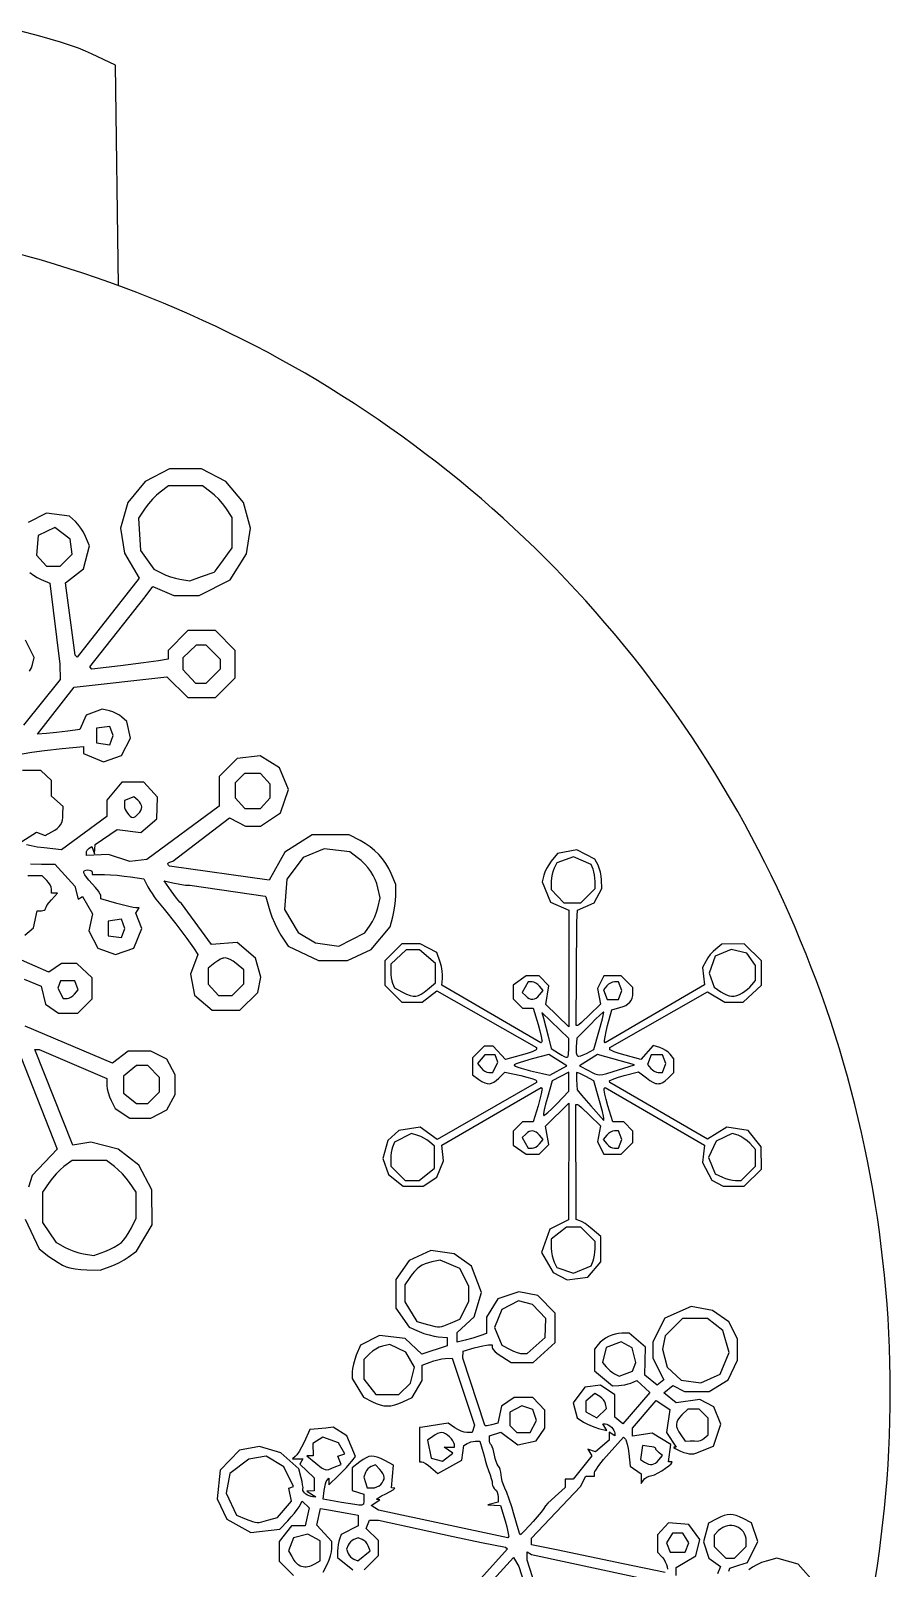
# Model space of a CAD drawing. Extents: x 0.12 to 3.38, y 0.25 to 4.33.
# Drawn here: x 2.189 to 3.375, y 1.636 to 3.756 of the extents above; entities that cross this region are included whole.
import ezdxf

# ---------------------------------------------------------------- set-up
doc = ezdxf.new("R2010")
doc.units = 0
doc.layers.add('LAYER_1', color=18, linetype='CONTINUOUS')

msp = doc.modelspace()

# ---------------------------------------------------------------- linework, layer by layer
at = {"layer": 'LAYER_1'}
for points in [[(2.3099, 3.4044), (2.3056, 3.7087), (2.2724, 3.7247), (2.2644, 3.7282), (2.2543, 3.7321), (2.2295, 3.7406), (2.2013, 3.749), (2.173, 3.7563)], [(2.1767, 2.759), (2.1899, 2.7613), (2.2077, 2.7637), (2.2322, 2.7663), (2.2614, 2.769), (2.2614, 2.7595), (2.2889, 2.748), (2.314, 2.7568), (2.3263, 2.7807), (2.3213, 2.8034), (2.3145, 2.8096), (2.3111, 2.8122), (2.3067, 2.8147), (2.302, 2.8168), (2.2975, 2.8183), (2.2872, 2.8208), (2.2653, 2.8125), (2.2562, 2.7925), (2.2396, 2.7902), (2.2243, 2.7884), (2.2105, 2.7871), (2.198, 2.7861), (2.2486, 2.8511), (2.3766, 2.8654), (2.4056, 2.8365), (2.4435, 2.8365), (2.4708, 2.8639), (2.4708, 2.9017), (2.4435, 2.9291), (2.4056, 2.9291), (2.3782, 2.9017), (2.3782, 2.8897), (2.3651, 2.8875), (2.3443, 2.8845), (2.3126, 2.8805), (2.2731, 2.8757), (2.2702, 2.8788), (2.3467, 2.9755), (2.3569, 2.9896), (2.386, 2.9775), (2.4209, 2.9775), (2.4637, 2.9988), (2.4866, 3.0349), (2.4919, 3.0704), (2.4821, 3.1055), (2.458, 3.1348), (2.4245, 3.152), (2.3802, 3.152), (2.3467, 3.1348), (2.3226, 3.1055), (2.3127, 3.0702), (2.3182, 3.0359), (2.3384, 3.0014), (2.2525, 2.8924), (2.2498, 2.8951), (2.2367, 2.995), (2.2612, 3.0142), (2.2697, 3.0457), (2.2641, 3.0589), (2.2612, 3.0646), (2.2577, 3.0704), (2.2538, 3.0756), (2.2502, 3.0795), (2.2419, 3.0869), (2.2103, 3.0911), (2.185, 3.078)], [(2.1873, 3.0092), (2.1922, 3.0055), (2.1976, 3.0021), (2.2029, 2.9994), (2.2149, 2.9943), (2.2287, 2.8828), (2.2291, 2.8617), (2.1788, 2.7985)], [(2.1869, 2.873), (2.1895, 2.8778), (2.1911, 2.8823), (2.1935, 2.892), (2.1812, 2.9159)], [(2.1764, 2.6379), (2.1965, 2.6511), (2.2084, 2.6465), (2.2178, 2.6515), (2.2219, 2.6538), (2.2252, 2.6561), (2.2279, 2.6586), (2.2299, 2.6612), (2.2314, 2.6641), (2.2324, 2.6674), (2.2329, 2.6713), (2.2331, 2.6757), (2.2332, 2.6862), (2.2171, 2.7008), (2.2171, 2.7224), (2.2023, 2.7358), (2.1772, 2.7358)], [(2.1882, 2.6071), (2.2034, 2.6069), (2.222, 2.6069), (2.2496, 2.5767), (2.2542, 2.5586), (2.2599, 2.5621), (2.274, 2.5382), (2.2689, 2.5148), (2.2813, 2.4909), (2.3057, 2.4824), (2.3307, 2.4911), (2.3419, 2.5179), (2.3338, 2.5391), (2.3384, 2.5464), (2.3337, 2.5464), (2.3302, 2.5469), (2.3241, 2.5483), (2.3073, 2.5528), (2.2855, 2.5591), (2.2855, 2.5631), (2.2853, 2.5641), (2.2846, 2.5656), (2.282, 2.5696), (2.2782, 2.5746), (2.2735, 2.5799), (2.269, 2.5848), (2.2656, 2.5889), (2.2633, 2.5922), (2.2621, 2.5948), (2.2618, 2.5958), (2.2619, 2.5966), (2.2622, 2.5973), (2.2627, 2.5979), (2.2646, 2.5986), (2.2674, 2.5988), (2.2698, 2.5986), (2.2717, 2.5979), (2.273, 2.597), (2.2733, 2.5964), (2.2735, 2.5958), (2.2735, 2.5928), (2.2906, 2.5925), (2.2987, 2.5922), (2.3081, 2.5915), (2.3177, 2.5905), (2.3262, 2.5893), (2.3448, 2.5864), (2.3504, 2.5756), (2.353, 2.5709), (2.356, 2.5662), (2.3589, 2.5619), (2.3614, 2.5586), (2.3727, 2.5447), (2.3887, 2.5243), (2.4039, 2.5042), (2.4132, 2.4914), (2.4191, 2.4824), (2.4093, 2.4551), (2.4147, 2.4261), (2.4392, 2.4054), (2.4774, 2.4054), (2.5021, 2.4297), (2.5062, 2.4508), (2.4988, 2.4774), (2.4734, 2.4988), (2.438, 2.496), (2.3965, 2.5525), (2.3942, 2.5545), (2.3898, 2.5599), (2.3823, 2.5702), (2.3728, 2.5839), (2.3845, 2.5811), (2.3946, 2.5791), (2.4024, 2.578), (2.4084, 2.5777), (2.5123, 2.5628), (2.513, 2.5616), (2.515, 2.5555), (2.5188, 2.5424), (2.5215, 2.5342), (2.5253, 2.5251), (2.5296, 2.5163), (2.5339, 2.5089), (2.5439, 2.4935), (2.5857, 2.474), (2.6259, 2.4741), (2.6587, 2.489), (2.6845, 2.5203), (2.6884, 2.5344), (2.69, 2.541), (2.6912, 2.5488), (2.6921, 2.5567), (2.6924, 2.5637), (2.6924, 2.5789), (2.6861, 2.5939), (2.6828, 2.6009), (2.6788, 2.6076), (2.6742, 2.614), (2.6689, 2.6201), (2.6632, 2.6257), (2.6569, 2.6308), (2.6503, 2.6354), (2.6432, 2.6395), (2.6283, 2.6471), (2.5772, 2.6471), (2.5395, 2.6233), (2.5179, 2.5847), (2.3802, 2.6042), (2.3782, 2.6061), (2.3777, 2.6069), (2.378, 2.6079), (2.3789, 2.6088), (2.3804, 2.6095), (2.3846, 2.611), (2.463, 2.6707), (2.4849, 2.6593), (2.5059, 2.6592), (2.5333, 2.6776), (2.5444, 2.7096), (2.5318, 2.7396), (2.5051, 2.7563), (2.4736, 2.7525), (2.4487, 2.7276), (2.4487, 2.687), (2.349, 2.6131), (2.3254, 2.6104), (2.2957, 2.6202), (2.2654, 2.619), (2.2654, 2.6228), (2.2657, 2.6244), (2.2665, 2.6261), (2.2677, 2.6276), (2.2691, 2.6288), (2.2728, 2.6311), (2.2768, 2.621), (2.2775, 2.634), (2.3077, 2.6548), (2.3405, 2.6503), (2.3628, 2.6695), (2.3637, 2.6993), (2.3446, 2.7197), (2.3145, 2.7197), (2.2936, 2.6949), (2.2936, 2.6726), (2.2312, 2.6265), (2.207, 2.6292), (2.1974, 2.6305), (2.189, 2.632), (2.1828, 2.6335)], [(2.1805, 2.509), (2.1924, 2.5188), (2.1976, 2.5424), (2.2033, 2.5424), (2.2055, 2.5427), (2.2073, 2.5434), (2.2086, 2.5444), (2.2089, 2.545), (2.209, 2.5457), (2.2097, 2.5476), (2.2114, 2.5506), (2.214, 2.5541), (2.2172, 2.5578), (2.2254, 2.5666), (2.2171, 2.5666), (2.2171, 2.5723), (2.2166, 2.5751), (2.2152, 2.5783), (2.2132, 2.5815), (2.2107, 2.5844), (2.2044, 2.5908), (2.1848, 2.5908)], [(2.1793, 2.4484), (2.2028, 2.4385), (2.2091, 2.4139), (2.2269, 2.4014), (2.2537, 2.4014), (2.2735, 2.4212), (2.2735, 2.4501), (2.2521, 2.4699), (2.2309, 2.4699), (2.2137, 2.4578), (2.1375, 2.491)], [(2.1809, 2.1174), (2.2001, 2.0762), (2.2137, 2.0658), (2.2198, 2.0614), (2.2263, 2.0573), (2.2324, 2.0538), (2.2373, 2.0514), (2.2426, 2.0499), (2.2498, 2.0485), (2.2578, 2.0476), (2.2658, 2.0472), (2.2843, 2.0469), (2.298, 2.0517), (2.3043, 2.0541), (2.3111, 2.0574), (2.3177, 2.0611), (2.3232, 2.0647), (2.3347, 2.0731), (2.356, 2.1094), (2.3557, 2.1577), (2.338, 2.1915), (2.3091, 2.2135), (2.2714, 2.2232), (2.2467, 2.2193), (2.1944, 2.3511), (2.2, 2.3511), (2.2936, 2.311), (2.2936, 2.3016), (2.2941, 2.2971), (2.2953, 2.2917), (2.2972, 2.2861), (2.2994, 2.281), (2.3053, 2.2697), (2.3255, 2.2564), (2.3544, 2.2564), (2.3765, 2.2678), (2.3879, 2.2891), (2.3879, 2.3164), (2.3765, 2.3377), (2.3544, 2.3491), (2.3229, 2.3491), (2.3016, 2.3323), (2.1807, 2.3833)], [(2.1748, 2.3409), (2.2252, 2.2137), (2.1907, 2.1776), (2.1857, 2.1611)], [(3.0643, 1.6296), (3.0064, 1.6419), (2.9143, 1.6612), (2.88, 1.6682), (2.88, 1.6771), (2.9473, 1.7483), (2.9549, 1.7625), (2.9667, 1.7625), (2.9668, 1.7675), (2.9673, 1.769), (2.9685, 1.7712), (2.9728, 1.7775), (2.9792, 1.7855), (2.9869, 1.7944), (3.0068, 1.8163), (3.0094, 1.8137), (3.01, 1.8129), (3.0106, 1.8114), (3.0118, 1.8068), (3.013, 1.8008), (3.014, 1.7939), (3.016, 1.7767), (3.0311, 1.7661), (3.0312, 1.7524), (3.0344, 1.7574), (3.0362, 1.7594), (3.039, 1.7612), (3.0422, 1.7627), (3.0457, 1.7635), (3.0495, 1.7647), (3.0544, 1.7671), (3.0597, 1.7702), (3.0649, 1.7736), (3.0693, 1.7769), (3.0725, 1.7798), (3.0734, 1.781), (3.0738, 1.7819), (3.0735, 1.7824), (3.0726, 1.7826), (3.0688, 1.7826), (3.0722, 1.8064), (3.0462, 1.8222), (3.019, 1.8178), (3.0191, 1.829), (3.0518, 1.8671), (3.0706, 1.8548), (3.0663, 1.8231), (3.0796, 1.8028), (3.0765, 1.8026), (3.0761, 1.8025), (3.0763, 1.8022), (3.0779, 1.801), (3.081, 1.7994), (3.0855, 1.7974), (3.0902, 1.7955), (3.094, 1.7942), (3.0974, 1.7934), (3.1006, 1.7933), (3.104, 1.7937), (3.1078, 1.7948), (3.1183, 1.7989), (3.131, 1.8042), (3.141, 1.8346), (3.1313, 1.8581), (3.1121, 1.8683), (3.0794, 1.864), (3.0625, 1.8776), (3.0749, 1.8879), (3.091, 1.8793), (3.1248, 1.8793), (3.1511, 1.8956), (3.164, 1.9228), (3.164, 1.9522), (3.1521, 1.9754), (3.1295, 1.9914), (3.1004, 1.9969), (3.0638, 1.9807), (3.0472, 1.9481), (3.0472, 1.9253), (3.0624, 1.8956), (3.0533, 1.8881), (3.0363, 1.9018), (3.0372, 1.9404), (3.0145, 1.9599), (3.0044, 1.9599), (2.9999, 1.9596), (2.9953, 1.9587), (2.9908, 1.9573), (2.9863, 1.9554), (2.9821, 1.9531), (2.9782, 1.9504), (2.9747, 1.9474), (2.9718, 1.9441), (2.9669, 1.9377), (2.9667, 1.9082), (2.9914, 1.8874), (3.0002, 1.8877), (3.0042, 1.888), (3.0087, 1.8888), (3.0132, 1.8899), (3.017, 1.8912), (3.0251, 1.8945), (3.0429, 1.8782), (3.0059, 1.8349), (2.9949, 1.844), (2.9949, 1.8751), (2.9752, 1.888), (2.9534, 1.8854), (2.9374, 1.8639), (2.9426, 1.8432), (2.9516, 1.8373), (2.956, 1.8349), (2.9614, 1.8324), (2.967, 1.8302), (2.9723, 1.8286), (2.984, 1.8258), (2.9783, 1.835), (2.9817, 1.835), (2.9836, 1.8346), (2.9857, 1.8336), (2.9878, 1.832), (2.99, 1.8301), (2.9919, 1.828), (2.9934, 1.8258), (2.9945, 1.8237), (2.9949, 1.8219), (2.9949, 1.8184), (2.9868, 1.8234), (2.9868, 1.8123), (2.9683, 1.7962), (2.9575, 1.7998), (2.9631, 1.7908), (2.9371, 1.7585), (2.9264, 1.7585), (2.9264, 1.7472), (2.9123, 1.7347), (2.9068, 1.7297), (2.9023, 1.7253), (2.8993, 1.722), (2.8982, 1.7202), (2.8968, 1.7179), (2.8932, 1.7132), (2.8821, 1.7002), (2.8706, 1.6876), (2.8665, 1.6835), (2.8652, 1.6823), (2.8644, 1.6819), (2.864, 1.6825), (2.8634, 1.6841), (2.8614, 1.6899), (2.8558, 1.709), (2.8525, 1.7203), (2.8491, 1.731), (2.8458, 1.7401), (2.8431, 1.7462), (2.8411, 1.7508), (2.8394, 1.7559), (2.8382, 1.7607), (2.8378, 1.7647), (2.8375, 1.7682), (2.8366, 1.7717), (2.8354, 1.7747), (2.834, 1.7768), (2.8324, 1.7791), (2.8309, 1.7827), (2.8296, 1.787), (2.8288, 1.7915), (2.828, 1.796), (2.8269, 1.8001), (2.8257, 1.8033), (2.8245, 1.8053), (2.8234, 1.8068), (2.8225, 1.8088), (2.8219, 1.811), (2.8216, 1.8132), (2.8216, 1.8183), (2.8375, 1.8234), (2.861, 1.806), (2.8861, 1.8115), (2.8982, 1.8287), (2.8982, 1.8536), (2.8817, 1.8713), (2.8557, 1.8713), (2.8384, 1.8592), (2.8333, 1.8358), (2.8246, 1.8336), (2.8184, 1.8322), (2.8165, 1.832), (2.8157, 1.8321), (2.8155, 1.833), (2.7852, 1.9256), (2.7854, 1.9353), (2.8005, 1.9395), (2.8126, 1.9425), (2.8175, 1.9434), (2.8206, 1.9437), (2.8257, 1.9438), (2.8257, 1.9397), (2.8259, 1.9387), (2.8267, 1.9375), (2.8295, 1.9344), (2.8337, 1.931), (2.8388, 1.9276), (2.8518, 1.9196), (2.8822, 1.9196), (2.9123, 1.9472), (2.9123, 1.9875), (2.8887, 2.0121), (2.8624, 2.0171), (2.8331, 2.0074), (2.8176, 1.982), (2.8176, 1.9597), (2.8085, 1.9563), (2.7989, 1.9532), (2.7884, 1.9503), (2.7773, 1.9476), (2.7773, 1.9607), (2.8007, 1.9825), (2.8107, 2.016), (2.7968, 2.0524), (2.7729, 2.0695), (2.7408, 2.0738), (2.7108, 2.0602), (2.6927, 2.0339), (2.6927, 1.9946), (2.7108, 1.9683), (2.7249, 1.9622), (2.7314, 1.9597), (2.7385, 1.9576), (2.7453, 1.9559), (2.7511, 1.955), (2.7632, 1.9538), (2.7632, 1.9424), (2.7283, 1.9308), (2.7054, 1.9527), (2.6699, 1.9567), (2.6438, 1.9432), (2.638, 1.9295), (2.6358, 1.9235), (2.634, 1.9172), (2.6328, 1.9113), (2.6323, 1.9066), (2.6323, 1.8974), (2.6481, 1.8716), (2.6601, 1.8654), (2.6656, 1.8628), (2.6708, 1.861), (2.6759, 1.8599), (2.6808, 1.8595), (2.6858, 1.8598), (2.691, 1.8609), (2.6965, 1.8627), (2.7024, 1.8653), (2.7152, 1.8714), (2.729, 1.8947), (2.729, 1.9158), (2.7401, 1.92), (2.7451, 1.9217), (2.7507, 1.9232), (2.7562, 1.9244), (2.7608, 1.925), (2.7705, 1.9256), (2.8013, 1.833), (2.7977, 1.8229), (2.7904, 1.8229), (2.7869, 1.8234), (2.7826, 1.8248), (2.7781, 1.8269), (2.7739, 1.8294), (2.7647, 1.8358), (2.7499, 1.8334), (2.73, 1.8303), (2.725, 1.8296), (2.725, 1.7826), (2.7284, 1.7826), (2.7304, 1.782), (2.7335, 1.7803), (2.7372, 1.7777), (2.741, 1.7746), (2.7503, 1.7666), (2.7834, 1.7848), (2.7862, 1.8048), (2.7908, 1.8077), (2.7931, 1.8089), (2.796, 1.8099), (2.7991, 1.8105), (2.8021, 1.8108), (2.8087, 1.8108), (2.8119, 1.7998), (2.8144, 1.7907), (2.8158, 1.7846), (2.8175, 1.7785), (2.821, 1.7693), (2.8228, 1.7644), (2.8243, 1.7596), (2.8253, 1.7554), (2.8257, 1.7524), (2.826, 1.75), (2.8268, 1.7478), (2.8281, 1.7458), (2.8297, 1.7444), (2.8313, 1.7428), (2.8325, 1.7404), (2.8334, 1.7375), (2.8337, 1.7344), (2.8337, 1.7268), (2.8196, 1.7231), (2.8371, 1.7222), (2.8433, 1.7012), (2.8456, 1.693), (2.8473, 1.686), (2.8482, 1.6811), (2.8483, 1.6796), (2.8482, 1.6789), (2.8469, 1.6776), (2.6687, 1.7156), (2.6585, 1.7222), (2.6706, 1.7301), (2.6665, 1.7305), (2.6661, 1.7308), (2.6663, 1.7313), (2.6684, 1.733), (2.6727, 1.7356), (2.6786, 1.7385), (2.6846, 1.7415), (2.6888, 1.744), (2.6909, 1.7456), (2.6911, 1.7461), (2.6906, 1.7463), (2.6865, 1.7464), (2.6895, 1.778), (2.6772, 1.7843), (2.6716, 1.7871), (2.6668, 1.789), (2.6626, 1.79), (2.6588, 1.7902), (2.6551, 1.7896), (2.6514, 1.7881), (2.6474, 1.7856), (2.6429, 1.7823), (2.6323, 1.774), (2.6323, 1.7429), (2.6484, 1.7378), (2.6484, 1.73), (2.6484, 1.727), (2.6481, 1.7248), (2.6478, 1.724), (2.6472, 1.7234), (2.6463, 1.723), (2.6451, 1.7228), (2.6416, 1.7228), (2.6361, 1.7235), (2.6177, 1.7266), (2.5923, 1.7311), (2.5937, 1.7429), (2.5944, 1.7477), (2.5954, 1.752), (2.5965, 1.7554), (2.5976, 1.7573), (2.6001, 1.7598), (2.6001, 1.7508), (2.6134, 1.7637), (2.6243, 1.7748), (2.6288, 1.7797), (2.6317, 1.7833), (2.6367, 1.79), (2.6249, 1.8183), (2.6061, 1.8302), (2.5961, 1.8291), (2.5799, 1.8274), (2.5739, 1.8269), (2.5659, 1.8098), (2.5625, 1.8029), (2.5591, 1.7969), (2.556, 1.7922), (2.5538, 1.7897), (2.5497, 1.7868), (2.5643, 1.7867), (2.5598, 1.7794), (2.5798, 1.7605), (2.5799, 1.7424), (2.5699, 1.7422), (2.582, 1.7344), (2.5779, 1.7344), (2.5755, 1.7347), (2.573, 1.7355), (2.5706, 1.7366), (2.5684, 1.7381), (2.5665, 1.7397), (2.5651, 1.7414), (2.5643, 1.7431), (2.5643, 1.7447), (2.5644, 1.7471), (2.5639, 1.7509), (2.5631, 1.7555), (2.5619, 1.7605), (2.5586, 1.7726), (2.534, 1.7949), (2.5042, 1.8038), (2.4767, 1.7987), (2.4499, 1.771), (2.4461, 1.7314), (2.4594, 1.7034), (2.4922, 1.6849), (2.5325, 1.6897), (2.5436, 1.7013), (2.5482, 1.7065), (2.5527, 1.7118), (2.5565, 1.7167), (2.559, 1.7206), (2.5633, 1.7283), (2.5727, 1.719), (2.5672, 1.694), (2.5483, 1.694), (2.5316, 1.6728), (2.5316, 1.6453), (2.5514, 1.6255)], [(2.5923, 1.6305), (2.5982, 1.6419), (2.6005, 1.6471), (2.6024, 1.6528), (2.6036, 1.6584), (2.6041, 1.663), (2.6041, 1.6727), (2.5835, 1.6949), (2.5886, 1.7182), (2.5994, 1.7162), (2.6253, 1.7116), (2.6404, 1.7091), (2.6404, 1.6942), (2.6172, 1.6822), (2.6147, 1.6757), (2.6137, 1.6724), (2.6129, 1.6683), (2.6124, 1.6639), (2.6122, 1.6597), (2.6122, 1.6503), (2.6334, 1.6336)], [(2.6488, 1.6336), (2.6686, 1.6534), (2.6686, 1.6739), (2.6518, 1.6906), (2.6562, 1.7021), (2.6686, 1.7021), (2.7234, 1.6899), (2.7718, 1.6794), (2.811, 1.6712), (2.8438, 1.6647), (2.8466, 1.6624), (2.7189, 1.5206)], [(3.0794, 1.6259), (3.0794, 1.6368), (3.1065, 1.6528), (3.1122, 1.6753), (3.0968, 1.696), (3.069, 1.6984), (3.0539, 1.6818), (3.0539, 1.6579), (3.0607, 1.6504), (3.0627, 1.6477), (3.0645, 1.6444), (3.066, 1.641), (3.067, 1.6376), (3.0676, 1.6345)], [(3.1522, 1.6318), (3.1534, 1.6358), (3.1661, 1.6398), (3.1781, 1.6437), (3.1923, 1.6726), (3.1833, 1.6983), (3.1719, 1.7042), (3.1668, 1.7067), (3.1622, 1.7084), (3.158, 1.7094), (3.1539, 1.7098), (3.1498, 1.7094), (3.1456, 1.7083), (3.1409, 1.7065), (3.1357, 1.704), (3.124, 1.6979), (3.117, 1.6719), (3.1246, 1.6496), (3.1408, 1.6383), (3.1363, 1.6279)], [(2.9292, 1.4745), (2.874, 1.6468), (2.874, 1.6582), (2.88, 1.6546), (3.0573, 1.6167)], [(2.7445, 1.5292), (2.8551, 1.6506), (2.8621, 1.638), (2.9143, 1.4755)], [(3.2724, 1.6136), (3.2479, 1.6415), (3.2182, 1.6495), (3.2037, 1.6455), (3.1972, 1.6434), (3.1909, 1.6406), (3.185, 1.6374), (3.1796, 1.6337)]]:
    msp.add_lwpolyline(points, dxfattribs=at)
msp.add_lwpolyline([(1.75, 3.5043, 0.414214), (0.125, 1.8793, 0.414214), (1.75, 0.2543, 0.414214), (3.375, 1.8793, 0.414214)], format="xyb", close=True, dxfattribs=at)
for points in [[(2.4084, 2.9977), (2.4245, 3.0036), (2.4416, 3.0096), (2.443, 3.011), (2.4459, 3.0146), (2.4547, 3.0264), (2.4668, 3.0431), (2.4668, 3.085), (2.4578, 3.0984), (2.4533, 3.1042), (2.448, 3.1102), (2.4424, 3.1158), (2.4373, 3.1201), (2.4259, 3.1285), (2.3788, 3.1285), (2.3674, 3.1201), (2.3623, 3.1157), (2.3566, 3.1101), (2.3512, 3.1039), (2.3466, 3.0979), (2.3372, 3.0842), (2.3403, 3.0394), (2.3587, 3.0136), (2.3696, 3.008), (2.3749, 3.0056), (2.3814, 3.0033), (2.3882, 3.0014), (2.3944, 3)], [(2.2291, 3.0178), (2.2457, 3.0344), (2.2432, 3.0552), (2.222, 3.071), (2.1989, 3.06), (2.1964, 3.0331), (2.2103, 3.0178)], [(2.4309, 2.8566), (2.4507, 2.8764), (2.4507, 2.8892), (2.4309, 2.909), (2.417, 2.909), (2.3983, 2.8915), (2.3983, 2.8753), (2.4159, 2.8566)], [(2.2977, 2.7715), (2.3025, 2.7841), (2.2977, 2.7968), (2.2795, 2.7942), (2.2795, 2.774)], [(2.5058, 2.6834), (2.5192, 2.6981), (2.5192, 2.717), (2.5058, 2.7317), (2.4835, 2.7317), (2.4708, 2.7191), (2.4708, 2.6981), (2.4842, 2.6834)], [(2.3371, 2.6762), (2.339, 2.6784), (2.3405, 2.681), (2.3416, 2.6835), (2.3419, 2.6857), (2.3415, 2.6879), (2.3403, 2.6904), (2.3386, 2.6929), (2.3364, 2.6951), (2.3309, 2.6997), (2.3178, 2.6946), (2.3178, 2.6878), (2.3181, 2.6852), (2.319, 2.6824), (2.3203, 2.6797), (2.322, 2.6771), (2.3239, 2.6748), (2.3259, 2.673), (2.3279, 2.6718), (2.3299, 2.6713), (2.3312, 2.6717), (2.333, 2.6727), (2.335, 2.6743)], [(2.6138, 2.4936), (2.6496, 2.5122), (2.6572, 2.5226), (2.6604, 2.5277), (2.6634, 2.534), (2.666, 2.5406), (2.6678, 2.5468), (2.6708, 2.5605), (2.6679, 2.5741), (2.6663, 2.58), (2.6641, 2.5857), (2.6613, 2.5913), (2.6579, 2.5968), (2.654, 2.602), (2.6496, 2.607), (2.6446, 2.6117), (2.6392, 2.6161), (2.6289, 2.6239), (2.5935, 2.6279), (2.5646, 2.6158), (2.542, 2.5861), (2.539, 2.5444), (2.5575, 2.5126), (2.5817, 2.4985)], [(2.9095, 2.0437), (2.9292, 2.0333), (2.9574, 2.0374), (2.9755, 2.0582), (2.9755, 2.0933), (2.9636, 2.1034), (2.9586, 2.1074), (2.9537, 2.111), (2.9495, 2.1137), (2.9466, 2.1151), (2.9414, 2.1168), (2.9412, 2.2753), (2.9431, 2.2753), (2.945, 2.2742), (2.9488, 2.271), (2.96, 2.2606), (2.9751, 2.2459), (2.9707, 2.2239), (2.9798, 2.2068), (3.0037, 2.2068), (3.0198, 2.223), (3.0198, 2.2385), (3.0072, 2.2512), (2.9919, 2.2512), (2.9853, 2.2736), (2.9829, 2.2824), (2.9811, 2.2898), (2.9802, 2.2951), (2.9801, 2.2966), (2.9802, 2.2974), (2.9816, 2.2986), (3.1185, 2.2192), (3.116, 2.1954), (3.1287, 2.1708), (3.1442, 2.1625), (3.1735, 2.1625), (3.1971, 2.1861), (3.197, 2.2169), (3.179, 2.2393), (3.1493, 2.2441), (3.1226, 2.2277), (2.9877, 2.3055), (2.9876, 2.3078), (2.988, 2.3084), (2.9892, 2.3091), (2.9935, 2.3109), (2.9999, 2.313), (3.0077, 2.3152), (3.0277, 2.3203), (3.0384, 2.3119), (3.0431, 2.3085), (3.0473, 2.306), (3.051, 2.3045), (3.0528, 2.3041), (3.0545, 2.304), (3.0562, 2.3041), (3.0578, 2.3044), (3.0611, 2.3058), (3.0645, 2.3082), (3.0682, 2.3116), (3.0762, 2.3196), (3.0762, 2.3382), (3.0712, 2.3446), (3.0685, 2.3473), (3.065, 2.35), (3.061, 2.3522), (3.0571, 2.3538), (3.0479, 2.3565), (3.0307, 2.3372), (3.0092, 2.3432), (3.0008, 2.3457), (2.994, 2.3481), (2.9894, 2.3501), (2.9881, 2.3509), (2.9877, 2.3515), (2.9878, 2.3539), (3.1227, 2.4309), (3.1467, 2.4164), (3.1721, 2.4163), (3.1971, 2.4397), (3.1971, 2.4733), (3.1735, 2.4969), (3.1427, 2.4967), (3.1341, 2.4897), (3.1304, 2.4863), (3.1266, 2.4821), (3.1233, 2.4776), (3.1207, 2.4735), (3.116, 2.4641), (3.1185, 2.4403), (2.9816, 2.3605), (2.9805, 2.3616), (2.9805, 2.3638), (2.9814, 2.3688), (2.9829, 2.3759), (2.9849, 2.3843), (2.9905, 2.4059), (3.0018, 2.4089), (3.0061, 2.4103), (3.0098, 2.412), (3.0129, 2.414), (3.0154, 2.4163), (3.0173, 2.419), (3.0187, 2.4221), (3.0195, 2.4255), (3.0198, 2.4294), (3.0198, 2.4365), (3.0037, 2.4526), (2.9798, 2.4526), (2.9707, 2.4355), (2.9751, 2.4135), (2.96, 2.3988), (2.9489, 2.3884), (2.945, 2.3852), (2.9431, 2.3841), (2.9413, 2.3841), (2.9422, 2.5271), (2.9433, 2.5433), (2.9662, 2.5534), (2.9768, 2.5732), (2.9764, 2.5851), (2.9759, 2.5904), (2.9749, 2.596), (2.9734, 2.6012), (2.9717, 2.6054), (2.9672, 2.6136), (2.9423, 2.6265), (2.9155, 2.6215), (2.9071, 2.6109), (2.9037, 2.6061), (2.9006, 2.6008), (2.8981, 2.5957), (2.8966, 2.5915), (2.8944, 2.5826), (2.9062, 2.5543), (2.9312, 2.5433), (2.9312, 2.3825), (2.8997, 2.4133), (2.9038, 2.4391), (2.8904, 2.4526), (2.8726, 2.4526), (2.8547, 2.44), (2.8547, 2.4209), (2.8673, 2.4083), (2.8823, 2.4083), (2.8889, 2.3857), (2.8913, 2.3768), (2.8931, 2.3693), (2.8941, 2.3641), (2.8943, 2.3625), (2.8942, 2.3618), (2.8929, 2.3605), (2.756, 2.4399), (2.7571, 2.4489), (2.7571, 2.4535), (2.7565, 2.4593), (2.7554, 2.4655), (2.7537, 2.4715), (2.7493, 2.4849), (2.7262, 2.4969), (2.701, 2.4969), (2.6774, 2.4733), (2.6774, 2.4399), (2.701, 2.4163), (2.7287, 2.4163), (2.7491, 2.4323), (2.8867, 2.3539), (2.8868, 2.3515), (2.8864, 2.3509), (2.8852, 2.3501), (2.8806, 2.3481), (2.8737, 2.3457), (2.8653, 2.3432), (2.8438, 2.3372), (2.8271, 2.3559), (2.8144, 2.3559), (2.7983, 2.3398), (2.7983, 2.3161), (2.8072, 2.3098), (2.8114, 2.3071), (2.8152, 2.3052), (2.8186, 2.3042), (2.8217, 2.304), (2.8248, 2.3046), (2.828, 2.3061), (2.8312, 2.3085), (2.8348, 2.3118), (2.8431, 2.3201), (2.865, 2.3152), (2.8735, 2.3131), (2.8804, 2.311), (2.8851, 2.3092), (2.8864, 2.3085), (2.8868, 2.3079), (2.8868, 2.3055), (2.7497, 2.227), (2.7263, 2.2442), (2.6966, 2.2394), (2.6813, 2.2256), (2.6747, 2.2008), (2.6823, 2.1786), (2.7027, 2.1625), (2.7301, 2.1625), (2.7491, 2.175), (2.7585, 2.1976), (2.756, 2.2193), (2.893, 2.2987), (2.8942, 2.2975), (2.8943, 2.2968), (2.8942, 2.2953), (2.8931, 2.29), (2.8913, 2.2826), (2.8889, 2.2737), (2.8823, 2.2512), (2.8673, 2.2512), (2.8547, 2.2385), (2.8547, 2.2194), (2.8726, 2.2068), (2.8904, 2.2068), (2.9037, 2.2202), (2.8989, 2.2454), (2.9312, 2.277), (2.931, 2.1162), (2.905, 2.1035), (2.8936, 2.071)], [(2.9477, 2.5533), (2.9675, 2.5731), (2.9675, 2.583), (2.9673, 2.5874), (2.9667, 2.592), (2.9659, 2.5963), (2.9649, 2.5997), (2.9622, 2.6065), (2.9378, 2.6168), (2.9149, 2.6088), (2.911, 2.6015), (2.9095, 2.5977), (2.9082, 2.593), (2.9074, 2.5879), (2.9071, 2.583), (2.9071, 2.5719), (2.9246, 2.5533)], [(2.3138, 2.5056), (2.3186, 2.5182), (2.3138, 2.5309), (2.2956, 2.5283), (2.2956, 2.5082)], [(2.7363, 2.4338), (2.7473, 2.4432), (2.7473, 2.47), (2.7253, 2.4888), (2.7068, 2.4888), (2.6855, 2.4691), (2.6855, 2.4591), (2.6857, 2.4548), (2.6862, 2.4502), (2.687, 2.446), (2.688, 2.4427), (2.6905, 2.4362), (2.7019, 2.4303), (2.7073, 2.4276), (2.7121, 2.4259), (2.7163, 2.4249), (2.7202, 2.4249), (2.7239, 2.4257), (2.7277, 2.4275), (2.7318, 2.4302)], [(3.1709, 2.4292), (3.1744, 2.4315), (3.178, 2.4344), (3.1813, 2.4374), (3.1839, 2.4402), (3.1888, 2.4465), (3.189, 2.4669), (3.1771, 2.4839), (3.1556, 2.4893), (3.1332, 2.48), (3.1249, 2.4563), (3.1321, 2.4373), (3.1413, 2.4308), (3.1452, 2.4283), (3.1489, 2.4265), (3.1525, 2.4253), (3.156, 2.4248), (3.1595, 2.4249), (3.1631, 2.4257), (3.1669, 2.4272)], [(2.4668, 2.4256), (2.4829, 2.4417), (2.4829, 2.4613), (2.4723, 2.4696), (2.4678, 2.473), (2.4638, 2.4754), (2.4602, 2.4769), (2.4569, 2.4775), (2.4553, 2.4774), (2.4536, 2.4771), (2.4503, 2.4759), (2.4467, 2.4737), (2.4426, 2.4707), (2.4336, 2.4634), (2.4336, 2.4414), (2.4479, 2.4256)], [(2.2492, 2.4276), (2.2542, 2.4335), (2.2495, 2.4457), (2.2298, 2.4457), (2.2262, 2.4357), (2.2335, 2.4216), (2.2389, 2.4216), (2.2414, 2.422), (2.2441, 2.4233), (2.2469, 2.4252)], [(2.8909, 2.4264), (2.896, 2.4324), (2.8909, 2.4385), (2.8886, 2.4408), (2.8858, 2.4427), (2.883, 2.444), (2.8805, 2.4445), (2.8751, 2.4445), (2.8671, 2.4296), (2.8718, 2.425), (2.8742, 2.4229), (2.8766, 2.4215), (2.879, 2.4207), (2.8815, 2.4206), (2.8839, 2.4211), (2.8863, 2.4222), (2.8887, 2.424)], [(3, 2.4203), (3.0046, 2.4324), (3, 2.4445), (2.9943, 2.4445), (2.9917, 2.4441), (2.9889, 2.4429), (2.9862, 2.4411), (2.984, 2.439), (2.9794, 2.4334), (2.9844, 2.4203)], [(2.9312, 2.353), (2.9312, 2.3663), (2.8941, 2.4022), (2.8963, 2.3942), (2.9028, 2.3694), (2.9071, 2.3527), (2.917, 2.3463), (2.9215, 2.3434), (2.9249, 2.3415), (2.9274, 2.3405), (2.9284, 2.3404), (2.9292, 2.3406), (2.9298, 2.3411), (2.9303, 2.3419), (2.9309, 2.3443)], [(2.9557, 2.3459), (2.966, 2.3514), (2.9728, 2.3757), (2.9776, 2.3936), (2.9796, 2.4025), (2.9795, 2.4027), (2.9792, 2.4026), (2.9781, 2.402), (2.9741, 2.3986), (2.9682, 2.3931), (2.961, 2.3859), (2.9424, 2.3668), (2.9416, 2.355), (2.9414, 2.3502), (2.9416, 2.3465), (2.9422, 2.344), (2.9427, 2.3431), (2.9434, 2.3425), (2.9442, 2.3421), (2.9453, 2.342), (2.9479, 2.3424), (2.9513, 2.3438)], [(2.8262, 2.3196), (2.8335, 2.3337), (2.8298, 2.3438), (2.8154, 2.3438), (2.8054, 2.3317), (2.8104, 2.3257), (2.8127, 2.3233), (2.8155, 2.3214), (2.8183, 2.3201), (2.8208, 2.3196)], [(2.905, 2.3157), (2.9284, 2.3286), (2.9036, 2.3442), (2.8808, 2.3382), (2.864, 2.3334), (2.8585, 2.3315), (2.8559, 2.3302), (2.8558, 2.3299), (2.856, 2.3294), (2.8578, 2.3283), (2.861, 2.3269), (2.8655, 2.3254), (2.8782, 2.3218), (2.895, 2.3179)], [(2.9997, 2.3231), (3.0219, 2.33), (2.9711, 2.3443), (2.9461, 2.3285), (2.9586, 2.3221), (2.9635, 2.3195), (2.9674, 2.3177), (2.9708, 2.3167), (2.9743, 2.3164), (2.9784, 2.3169), (2.9837, 2.3181)], [(3.0604, 2.3196), (3.065, 2.3317), (3.0604, 2.3438), (3.0449, 2.3438), (3.0398, 2.3307), (3.0444, 2.3252), (3.0467, 2.323), (3.0493, 2.3213), (3.0521, 2.3201), (3.0547, 2.3196)], [(2.35, 2.2765), (2.3661, 2.2927), (2.3661, 2.3128), (2.35, 2.3289), (2.3348, 2.3289), (2.3168, 2.3143), (2.3168, 2.2911), (2.3348, 2.2765)], [(2.9146, 2.2761), (2.9311, 2.2935), (2.9312, 2.3198), (2.9083, 2.308), (2.9017, 2.2849), (2.8993, 2.2758), (2.8975, 2.2681), (2.8965, 2.2627), (2.8964, 2.261), (2.8966, 2.2603), (2.8972, 2.2603), (2.8984, 2.2611), (2.9025, 2.2643), (2.908, 2.2695)], [(2.9796, 2.2532), (2.9796, 2.2563), (2.979, 2.2594), (2.9776, 2.2656), (2.9728, 2.2837), (2.966, 2.3081), (2.9549, 2.3139), (2.9466, 2.3179), (2.9424, 2.3196), (2.942, 2.3189), (2.9418, 2.3168), (2.9418, 2.3101), (2.9422, 2.3021), (2.943, 2.2955), (2.9446, 2.2931), (2.9486, 2.2881), (2.9615, 2.2733)], [(2.7247, 2.1706), (2.7459, 2.1873), (2.7459, 2.2177), (2.7389, 2.2239), (2.7354, 2.2265), (2.7313, 2.229), (2.727, 2.2312), (2.723, 2.2328), (2.7141, 2.2355), (2.6905, 2.2233), (2.688, 2.2167), (2.687, 2.2134), (2.6862, 2.2092), (2.6857, 2.2047), (2.6855, 2.2003), (2.6855, 2.1904), (2.7053, 2.1706)], [(2.8909, 2.2209), (2.896, 2.227), (2.8909, 2.233), (2.8887, 2.2354), (2.8863, 2.2372), (2.8839, 2.2383), (2.8815, 2.2388), (2.879, 2.2387), (2.8766, 2.2379), (2.8742, 2.2365), (2.8718, 2.2344), (2.8671, 2.2298), (2.8751, 2.2149), (2.8805, 2.2149), (2.883, 2.2154), (2.8858, 2.2167), (2.8886, 2.2186)], [(3, 2.2149), (3.0046, 2.227), (3, 2.2391), (2.9943, 2.2391), (2.9917, 2.2386), (2.9888, 2.2373), (2.986, 2.2354), (2.9836, 2.233), (2.9786, 2.227), (2.9836, 2.2209), (2.986, 2.2186), (2.9888, 2.2167), (2.9917, 2.2154), (2.9943, 2.2149)], [(3.1693, 2.1706), (3.189, 2.1904), (3.189, 2.2134), (3.1811, 2.2219), (3.1774, 2.2254), (3.1731, 2.2286), (3.1688, 2.2313), (3.1651, 2.233), (3.1569, 2.2355), (3.1347, 2.2249), (3.1239, 2.2022), (3.1332, 2.1797), (3.1432, 2.1751), (3.1477, 2.1734), (3.1526, 2.1719), (3.1573, 2.1709), (3.1612, 2.1706)], [(2.2755, 2.0672), (2.2908, 2.0728), (2.2974, 2.0755), (2.3039, 2.0787), (2.3096, 2.0821), (2.3137, 2.0852), (2.3171, 2.0889), (2.3209, 2.0939), (2.3245, 2.0996), (2.3276, 2.1053), (2.3339, 2.1186), (2.3339, 2.1545), (2.3248, 2.1678), (2.3204, 2.1737), (2.3151, 2.1797), (2.3095, 2.1852), (2.3044, 2.1896), (2.293, 2.198), (2.2458, 2.198), (2.2345, 2.1896), (2.2293, 2.1852), (2.2238, 2.1797), (2.2185, 2.1737), (2.214, 2.1678), (2.205, 2.1545), (2.205, 2.1126), (2.2231, 2.0856), (2.2352, 2.0787), (2.241, 2.0758), (2.2479, 2.0731), (2.2549, 2.0709), (2.2614, 2.0694)], [(2.9378, 2.0426), (2.9622, 2.0529), (2.9649, 2.0597), (2.9659, 2.0631), (2.9667, 2.0674), (2.9673, 2.072), (2.9675, 2.0764), (2.9675, 2.0864), (2.9477, 2.1061), (2.9283, 2.1061), (2.9071, 2.0894), (2.9071, 2.0774), (2.9074, 2.0721), (2.9082, 2.0667), (2.9095, 2.0618), (2.911, 2.058), (2.9149, 2.0506)], [(2.768, 1.9738), (2.7808, 1.9794), (2.7934, 2.0038), (2.7934, 2.0247), (2.7808, 2.0491), (2.7537, 2.0605), (2.7423, 2.0582), (2.7375, 2.057), (2.7331, 2.0556), (2.7291, 2.0537), (2.7254, 2.0514), (2.7219, 2.0486), (2.7185, 2.0452), (2.7151, 2.0412), (2.7117, 2.0365), (2.7048, 2.0266), (2.7048, 2.0031), (2.7214, 1.9762), (2.7363, 1.9721), (2.7466, 1.9693), (2.7501, 1.9687), (2.753, 1.9685), (2.7558, 1.969), (2.759, 1.97)], [(2.8739, 1.9317), (2.8987, 1.9538), (2.8994, 1.9802), (2.8813, 1.9995), (2.8619, 2.0044), (2.8389, 1.9925), (2.8287, 1.9679), (2.8389, 1.9434), (2.8502, 1.9375), (2.8551, 1.9353), (2.86, 1.9334), (2.8644, 1.9321), (2.8677, 1.9317)], [(3.1137, 1.8913), (3.1402, 1.9032), (3.1527, 1.9333), (3.1437, 1.9635), (3.1227, 1.98), (3.0881, 1.98), (3.0644, 1.9562), (3.0608, 1.9377), (3.0672, 1.9131), (3.0864, 1.8951)], [(2.6968, 1.8753), (2.7127, 1.8912), (2.7181, 1.913), (2.7065, 1.9337), (2.6841, 1.9445), (2.6742, 1.942), (2.6697, 1.9404), (2.6649, 1.9379), (2.6602, 1.9349), (2.6564, 1.9316), (2.6484, 1.9236), (2.6484, 1.8965), (2.6651, 1.8753)], [(3.0009, 1.9004), (3.0192, 1.9073), (3.0239, 1.9196), (3.0189, 1.9395), (3.0034, 1.9478), (2.983, 1.94), (2.9778, 1.9195), (2.983, 1.9133), (2.9855, 1.9106), (2.9885, 1.9079), (2.9916, 1.9055), (2.9945, 1.9037)], [(2.9701, 1.8431), (2.9832, 1.8561), (2.982, 1.8623), (2.981, 1.865), (2.9791, 1.8678), (2.9767, 1.8705), (2.974, 1.8726), (2.9673, 1.8768), (2.9546, 1.8662), (2.9546, 1.8514)], [(2.8778, 1.8229), (2.8865, 1.8393), (2.8816, 1.8547), (2.8663, 1.8596), (2.8498, 1.8508), (2.8498, 1.8326), (2.8595, 1.8229)], [(3.1091, 1.8112), (3.1109, 1.8113), (3.1132, 1.8121), (3.1157, 1.8135), (3.1181, 1.8152), (3.1238, 1.8199), (3.1238, 1.8425), (3.1111, 1.8551), (3.0956, 1.8551), (3.0875, 1.8471), (3.0843, 1.8436), (3.082, 1.8404), (3.0805, 1.8373), (3.0799, 1.8342), (3.0801, 1.8311), (3.0811, 1.8277), (3.083, 1.824), (3.0857, 1.8198), (3.092, 1.8108), (3.0988, 1.8113), (3.1046, 1.8115)], [(2.6076, 1.7749), (2.617, 1.7787), (2.6126, 1.7902), (2.6222, 1.7937), (2.6133, 1.8088), (2.5916, 1.8166), (2.5779, 1.8078), (2.5786, 1.7907), (2.5699, 1.7907), (2.582, 1.7807), (2.5899, 1.7744), (2.5927, 1.7726), (2.5951, 1.7717), (2.5974, 1.7715), (2.6001, 1.772)], [(2.7568, 1.7835), (2.7713, 1.7946), (2.7592, 1.8027), (2.7733, 1.8028), (2.7733, 1.8065), (2.7728, 1.8088), (2.7714, 1.8114), (2.7693, 1.8141), (2.7667, 1.8168), (2.7638, 1.8192), (2.7609, 1.8211), (2.7581, 1.8224), (2.7557, 1.8229), (2.7531, 1.8225), (2.75, 1.8214), (2.7466, 1.8197), (2.7434, 1.8176), (2.7361, 1.8123), (2.7415, 1.7875)], [(3.0555, 1.785), (3.0608, 1.7913), (3.056, 1.795), (3.0542, 1.7966), (3.0527, 1.7982), (3.0516, 1.7997), (3.0513, 1.8008), (3.0511, 1.8012), (3.0505, 1.8016), (3.0486, 1.8025), (3.0457, 1.8032), (3.0422, 1.8038), (3.0331, 1.8048), (3.0304, 1.7856), (3.0358, 1.7821), (3.0387, 1.7805), (3.0414, 1.7794), (3.044, 1.7789), (3.0465, 1.779), (3.0488, 1.7796), (3.0511, 1.7808), (3.0533, 1.7826)], [(2.5172, 1.7023), (2.5291, 1.7058), (2.5483, 1.7282), (2.5449, 1.7461), (2.5514, 1.7484), (2.5381, 1.7756), (2.5137, 1.7905), (2.4895, 1.7862), (2.4635, 1.7664), (2.4583, 1.7391), (2.4726, 1.7091), (2.4858, 1.7036), (2.4947, 1.7001), (2.498, 1.6991), (2.501, 1.6988), (2.504, 1.6989), (2.5075, 1.6995)], [(2.6718, 1.7512), (2.6737, 1.7535), (2.6752, 1.7561), (2.6762, 1.7587), (2.6766, 1.761), (2.6761, 1.7634), (2.6748, 1.7663), (2.6729, 1.7693), (2.6705, 1.7721), (2.6643, 1.7783), (2.6587, 1.7761), (2.6563, 1.7748), (2.654, 1.7727), (2.652, 1.7703), (2.6507, 1.7677), (2.6482, 1.7614), (2.653, 1.7464), (2.66, 1.7464), (2.6631, 1.7468), (2.6663, 1.7478), (2.6694, 1.7493)], [(2.5809, 1.642), (2.588, 1.6461), (2.588, 1.6736), (2.5711, 1.6826), (2.5514, 1.6777), (2.5446, 1.6598), (2.5488, 1.6517), (2.5517, 1.6469), (2.5533, 1.6448), (2.555, 1.643), (2.5568, 1.6415), (2.5586, 1.6403), (2.5605, 1.6392), (2.5625, 1.6385), (2.5646, 1.638), (2.5667, 1.6378), (2.5689, 1.6378), (2.5712, 1.6381), (2.5736, 1.6387), (2.576, 1.6395)], [(2.64, 1.6461), (2.657, 1.6598), (2.6544, 1.6665), (2.6529, 1.6693), (2.6509, 1.6719), (2.6485, 1.6741), (2.6461, 1.6754), (2.6404, 1.6776), (2.6346, 1.6754), (2.6322, 1.6741), (2.6299, 1.6722), (2.628, 1.6699), (2.6267, 1.6675), (2.6245, 1.6618), (2.6267, 1.6561), (2.628, 1.6537), (2.6299, 1.6514), (2.6321, 1.6495), (2.6344, 1.6482)], [(3.0918, 1.6578), (3.0968, 1.6709), (3.0886, 1.6839), (3.0743, 1.6839), (3.0661, 1.6709), (3.0711, 1.6578)], [(3.16, 1.6497), (3.1761, 1.6658), (3.1761, 1.6731), (3.1759, 1.6767), (3.1751, 1.68), (3.1739, 1.6831), (3.1722, 1.6858), (3.1702, 1.6882), (3.1679, 1.6902), (3.1653, 1.6919), (3.1625, 1.6932), (3.1596, 1.6941), (3.1565, 1.6946), (3.1533, 1.6947), (3.1501, 1.6943), (3.147, 1.6934), (3.1439, 1.692), (3.1409, 1.6901), (3.1381, 1.6877), (3.1318, 1.6814), (3.1318, 1.6658), (3.1479, 1.6497)]]:
    msp.add_lwpolyline(points, close=True, dxfattribs=at)

doc.saveas('drawing.dxf')
